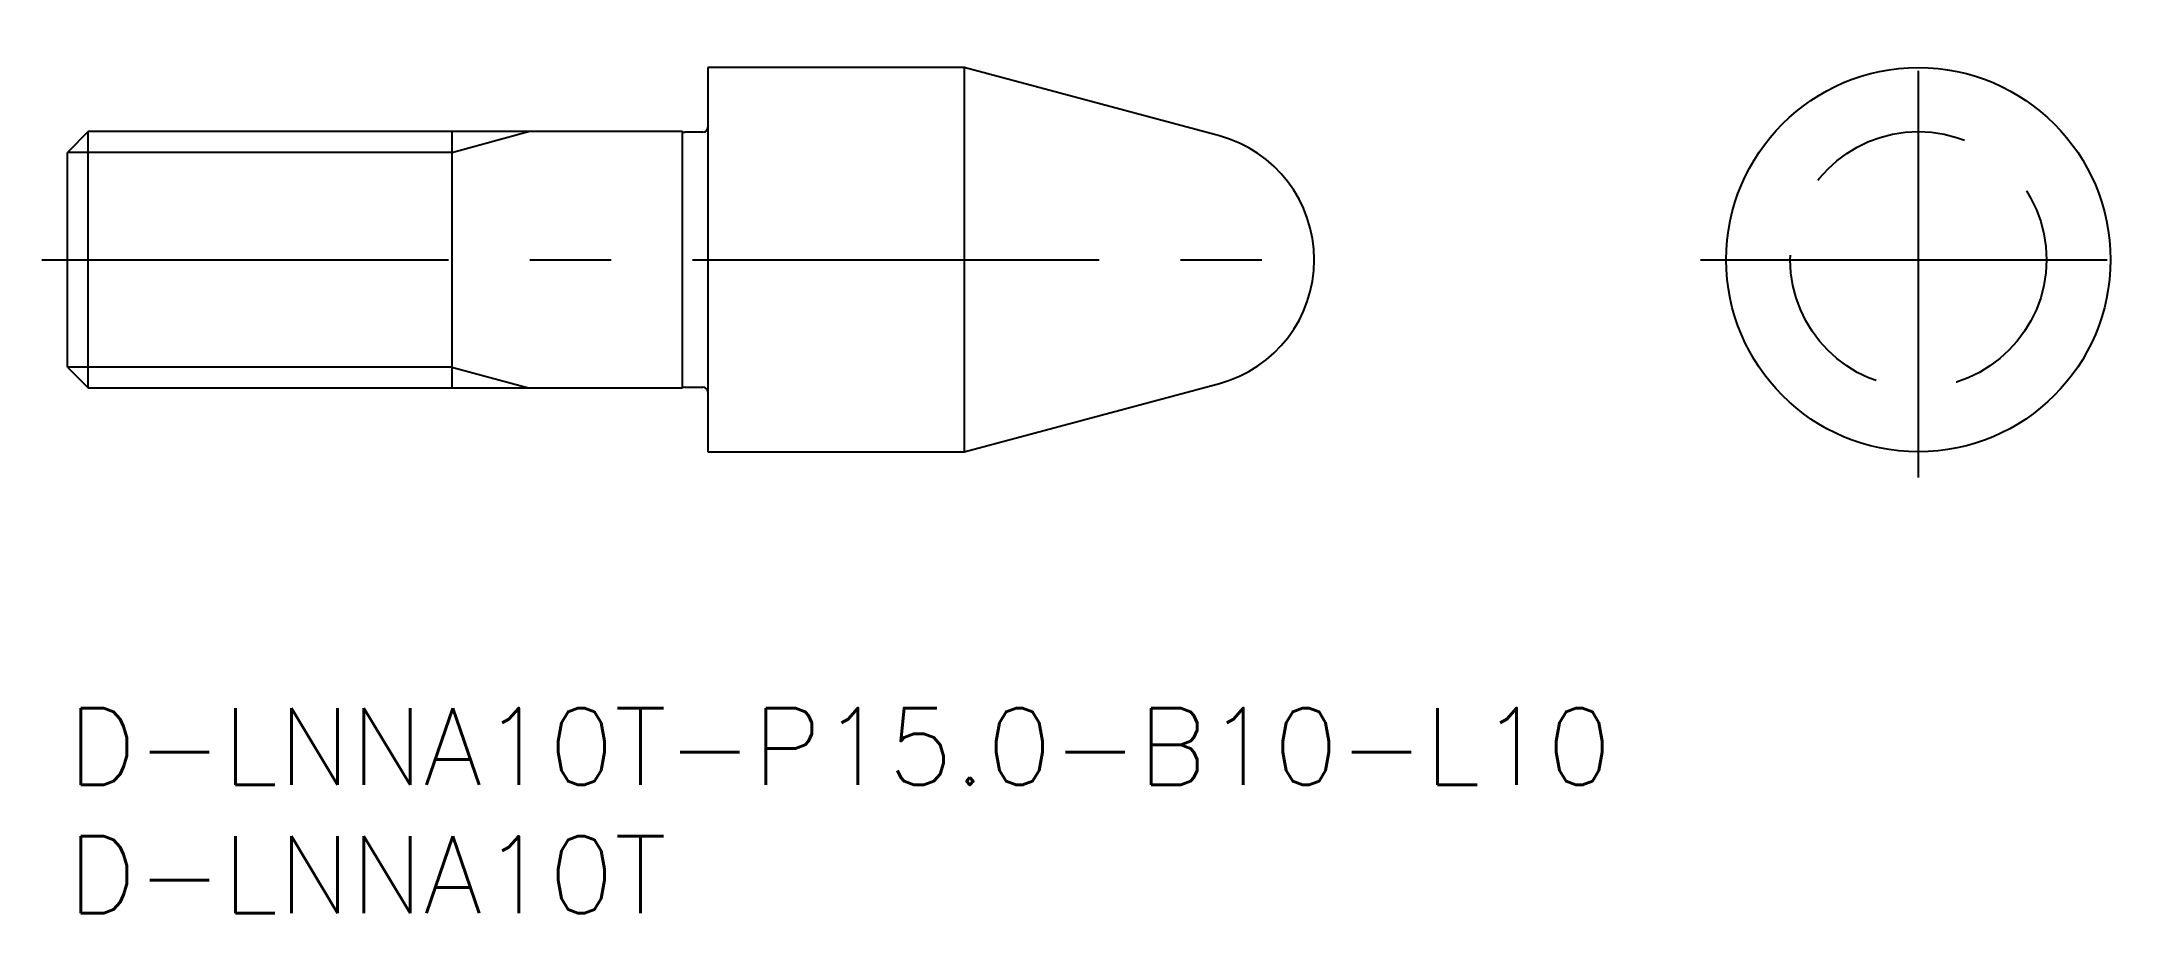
# Model space of a CAD drawing. Extents: x -1 to 80.8, y -8 to 26.
import ezdxf

# ---------------------------------------------------------------- set-up
doc = ezdxf.new("R2010")
doc.units = 0
doc.header["$LTSCALE"] = 0.5
doc.linetypes.add('CENTER', pattern=[50.8, 31.75, -6.35, 6.35, -6.35])
doc.linetypes.add('DASHED', pattern=[19.05, 12.7, -6.35])
for name, color, linetype in [('MSM_CENTER', 1, 'CENTER'), ('MSM_CONTINUOUS', 7, 'CONTINUOUS'), ('MSM_DASHED', 4, 'DASHED'), ('MSM_NARROW', 5, 'CONTINUOUS'), ('MSM_PART_NUMBER', 7, 'CONTINUOUS')]:
    doc.layers.add(name, color=color, linetype=linetype)
doc.styles.get("Standard").update_dxf_attribs({"font": 'txt.shx', "height": 1, "bigfont": 'bigfont.shx'})

# ---------------------------------------------------------------- blocks, each defined once
blk = doc.blocks.new('*U12')
at = {"layer": 'MSM_PART_NUMBER'}
blk.add_text('D-LNNA10T-P15.0-B10-L10', height=3, dxfattribs=at).set_placement((0, -3))
blk = doc.blocks.new('*U13')
at = {"layer": 'MSM_PART_NUMBER'}
blk.add_text('D-LNNA10T', height=3, dxfattribs=at).set_placement((0, -8))

msp = doc.modelspace()

# ---------------------------------------------------------------- linework, layer by layer
at = {"layer": 'MSM_CENTER'}
for p, q in [((72.254, 9), (72.254, 26)), ((-1, 17.5), (49.672, 17.5)), ((63.754, 17.5), (80.754, 17.5))]:
    msp.add_line(p, q, dxfattribs=at)
at = {"layer": 'MSM_CONTINUOUS'}
for p, q in [((25, 25), (25, 10)), ((35, 25), (25, 25)), ((44.966, 22.33), (35, 25)), ((35, 25), (35, 10)), ((0.812, 22.5), (0, 21.688)), ((24, 22.5), (0.812, 22.5)), ((0.812, 12.5), (0.812, 22.5)), ((15, 22.5), (15, 12.5)), ((24, 22.5), (24, 12.5)), ((24.8, 22.475), (24.097, 22.475)), ((0, 13.312), (0, 21.688)), ((0, 13.312), (0.812, 12.5)), ((0.812, 12.5), (24, 12.5)), ((24.097, 12.525), (24.8, 12.525)), ((35, 10), (44.966, 12.67)), ((25, 10), (35, 10))]:
    msp.add_line(p, q, dxfattribs=at)
msp.add_circle((72.254, 17.5), 7.5, dxfattribs=at)
for centre, radius, start, end in [((24.097, 22.675), 0.2, 241.04498, 270), ((24.8, 22.675), 0.2, 270, 0), ((43.672, 17.5), 5, 285, 75), ((24.097, 12.325), 0.2, 90, 118.95502), ((24.8, 12.325), 0.2, 0, 90)]:
    msp.add_arc(centre, radius, start, end, dxfattribs=at)
at = {"layer": 'MSM_DASHED'}
msp.add_circle((72.254, 17.5), 5, dxfattribs=at)
at = {"layer": 'MSM_NARROW'}
for p, q in [((15, 21.688), (18, 22.5)), ((15, 21.688), (0, 21.688)), ((15, 13.312), (0, 13.312)), ((15, 13.312), (18, 12.5))]:
    msp.add_line(p, q, dxfattribs=at)

# ---------------------------------------------------------------- block references
at = {"layer": 'MSM_CONTINUOUS'}
for name in ['*U12', '*U13']:
    msp.add_blockref(name, (0, 0), dxfattribs=at)

doc.saveas('drawing.dxf')
